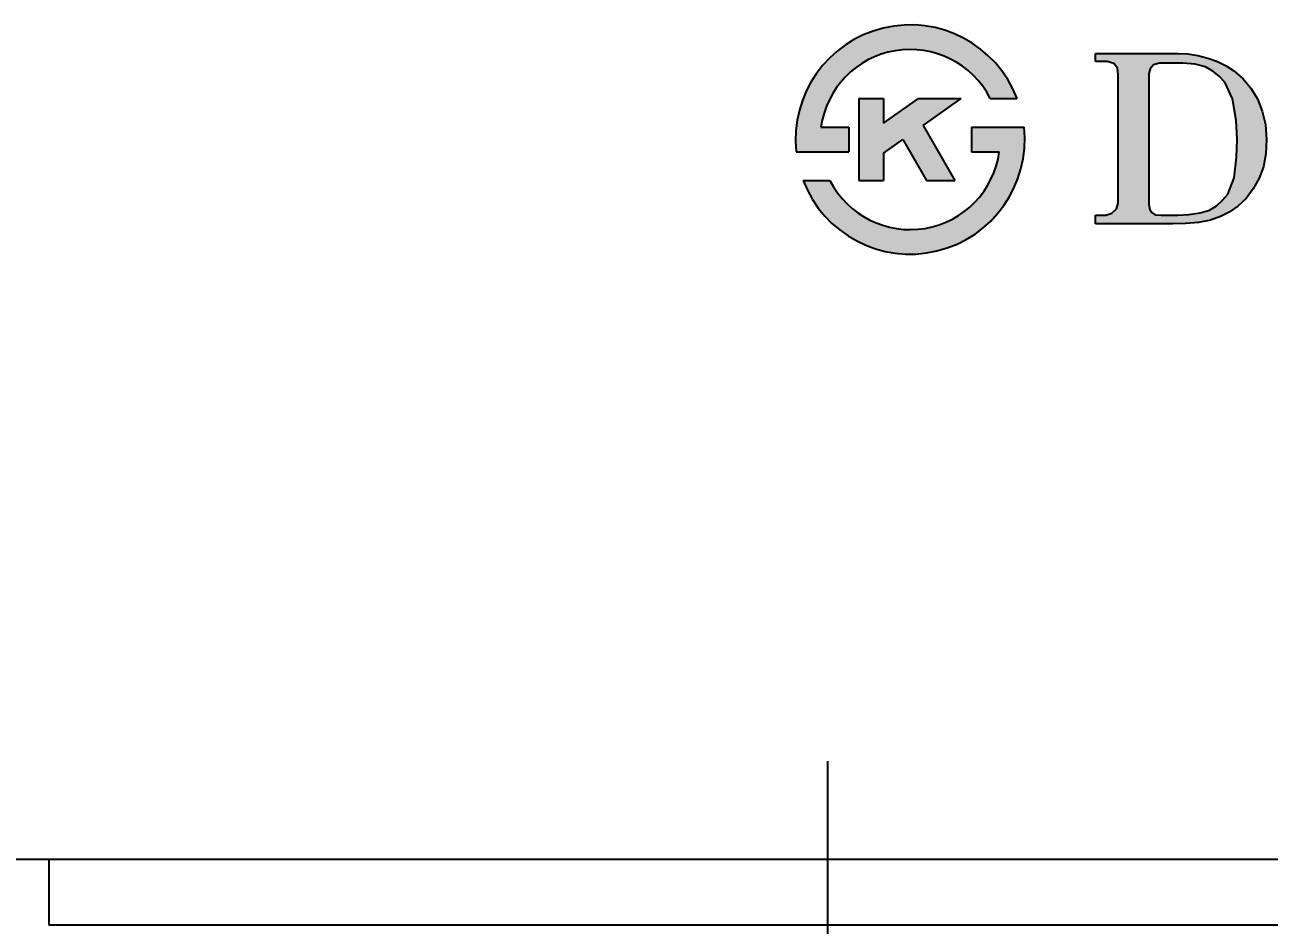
# Model space of a CAD drawing. Extents: x 9131 to 9725, y -7552 to -7132.
# Drawn here: x 9251.83 to 9270.83, y -7409.19 to -7395.45 of the extents above; entities that cross this region are included whole.
import ezdxf

# ---------------------------------------------------------------- set-up
doc = ezdxf.new("R2010")
doc.units = 0
doc.header["$LTSCALE"] = 7
doc.header["$MEASUREMENT"] = 0
doc.linetypes.add('CENTER2', pattern=[1.125, 0.75, -0.125, 0.125, -0.125])
doc.layers.get('0').update_dxf_attribs({"color": 2, "linetype": 'CONTINUOUS'})
doc.layers.get('Defpoints').update_dxf_attribs({"linetype": 'CONTINUOUS'})
doc.layers.add('CL', color=1, linetype='CENTER2')
doc.layers.add('D', color=2, linetype='CONTINUOUS')
doc.styles.add('GHS', font='ROMANS.shx', dxfattribs={"bigfont": 'GHS.shx'})
doc.dimstyles.new('HONG', dxfattribs={"dimscale": 0, "dimtxt": 3.5, "dimasz": 3.5, "dimexe": 2, "dimexo": 1, "dimgap": 1, "dimtad": 1, "dimdec": 4, "dimdsep": 46, "dimtxsty": 'GHS', "dimcen": 3, "dimclrd": 256, "dimclre": 256, "dimclrt": 2, "dimadec": 4, "dimazin": 2, "dimtfac": 1, "dimtdec": 4, "dimtmove": 0, "dimatfit": 2, "dimfxl": 0, "dimtvp": 1, "dimtolj": 1, "dimarcsym": 0})

# ---------------------------------------------------------------- blocks, each defined once
blk = doc.blocks.new('*D8')
at = {"layer": 'D', "lineweight": -2}
for p, q in [((9250.222, -7409.193), (9250.222, -7415.072)), ((9300.166, -7409.193), (9300.166, -7415.072)), ((9250.222, -7413.072), (9231.555, -7413.072)), ((9296.666, -7413.072), (9253.722, -7413.072))]:
    blk.add_line(p, q, dxfattribs=at)
at = {"layer": 'D'}
for points in [[(9253.722, -7412.489), (9253.722, -7413.655), (9250.222, -7413.072)], [(9296.666, -7412.489), (9296.666, -7413.655), (9300.166, -7413.072)]]:
    blk.add_solid(points, dxfattribs=at)
at = {"layer": 'Defpoints', "color": 0}
for p in [(9250.222, -7408.193), (9300.166, -7408.193), (9300.166, -7413.072)]:
    blk.add_point(p, dxfattribs=at)
at = {"layer": 'D', "color": 2, "insert": (9239.139, -7409.405), "char_height": 3.5, "attachment_point": 5, "style": 'GHS'}
blk.add_mtext('\\A1;(%%C50)', dxfattribs=at)

msp = doc.modelspace()

# ---------------------------------------------------------------- hatches: boundary and pattern name
at = {"layer": 'D'}
h = msp.add_hatch(color=256, dxfattribs=at)
h.paths.add_polyline_path([(9267.09103, -7397.01357), (9266.28861, -7397.01357), (9266.28861, -7397.38857), (9266.71326, -7397.38857, -0.73408159), (9264.12636, -7397.82607), (9263.71652, -7397.82607, 0.878721)])
h.paths.add_polyline_path([(9265.60061, -7397.82607), (9266.03362, -7397.82607), (9265.54812, -7396.98516), (9265.9635, -7396.6943), (9265.30961, -7396.69437), (9264.94486, -7396.94978), (9264.94486, -7396.69441), (9264.56986, -7396.69445), (9264.56986, -7397.82607), (9264.94486, -7397.82607), (9264.94486, -7397.40757), (9265.23976, -7397.20107)])
h.paths.add_polyline_path([(9265.9635, -7396.6943), (9266.13236, -7396.57607), (9265.47856, -7396.57607), (9265.30961, -7396.69437)], flags=17)
h.paths.add_polyline_path([(9264.94486, -7396.69441), (9264.94486, -7396.57607), (9264.56986, -7396.57607), (9264.56986, -7396.69445)], flags=17)
h.paths.add_polyline_path([(9264.41361, -7397.38857), (9264.41361, -7397.01357), (9263.98895, -7397.01357, -0.06019991), (9264.07282, -7396.6945), (9263.67601, -7396.69455, 0.10058524), (9263.61118, -7397.38857)])
h.paths.add_polyline_path([(9266.57585, -7396.57607), (9266.98569, -7396.57607, 0.71494442), (9263.67601, -7396.69455), (9264.07282, -7396.6945, -0.64536207)])
h = msp.add_hatch(color=256, dxfattribs=at)
h.paths.add_polyline_path([(9269.36525, -7398.48606), (9269.5556, -7398.48376), (9269.75439, -7398.46975), (9269.93732, -7398.43344), (9270.09034, -7398.37832), (9270.22449, -7398.30992), (9270.35517, -7398.21962), (9270.48152, -7398.09904), (9270.59208, -7397.95272), (9270.68453, -7397.79295), (9270.74967, -7397.61655), (9270.7838, -7397.41711), (9270.79367, -7397.20152), (9270.77704, -7396.97363), (9270.7297, -7396.76654), (9270.70067, -7396.6938), (9270.29585, -7396.69384), (9270.33161, -7396.91053), (9270.34463, -7397.19957), (9270.33732, -7397.47057), (9270.29874, -7397.78471), (9270.20387, -7398.03265), (9270.12464, -7398.12726), (9270.03061, -7398.21133), (9269.92174, -7398.27763), (9269.77903, -7398.32209), (9269.60627, -7398.34702), (9269.43773, -7398.35479), (9269.30503, -7398.35654), (9269.18608, -7398.35779), (9269.09619, -7398.35249), (9269.04253, -7398.31589), (9269.01009, -7398.27134), (9268.9992, -7398.18902), (9268.9992, -7396.69398), (9268.53045, -7396.69403), (9268.53045, -7398.17172), (9268.50348, -7398.25725), (9268.43444, -7398.32765), (9268.34106, -7398.35639), (9268.18055, -7398.35589), (9268.18055, -7398.48606)])
h.paths.add_polyline_path([(9268.9992, -7396.69398), (9268.9992, -7396.19337), (9269.01501, -7396.12328), (9269.06588, -7396.06277), (9269.15787, -7396.03688), (9269.22271, -7396.03554), (9269.28695, -7396.03467), (9269.34335, -7396.03435), (9269.51737, -7396.03697), (9269.70676, -7396.05275), (9269.8628, -7396.09372), (9269.97532, -7396.15688), (9270.0722, -7396.23323), (9270.15949, -7396.32472), (9270.27745, -7396.58234), (9270.29585, -7396.69384), (9270.70067, -7396.6938), (9270.65541, -7396.58038), (9270.55749, -7396.41578), (9270.43743, -7396.27353), (9270.2958, -7396.15336), (9270.17705, -7396.07753), (9270.04535, -7396.01219), (9269.90051, -7395.958), (9269.74799, -7395.91788), (9269.59398, -7395.894), (9269.4384, -7395.88611), (9268.18055, -7395.88611), (9268.18055, -7396.00992), (9268.36182, -7396.01039), (9268.4635, -7396.0386), (9268.51618, -7396.11073), (9268.53045, -7396.21055), (9268.53045, -7396.69403)])

# ---------------------------------------------------------------- linework, layer by layer
at = {"color": 2}
for p, q in [((9268.18055, -7396.00992), (9268.18055, -7395.88611)), ((9268.18055, -7395.88611), (9269.4384, -7395.88611)), ((9269.4384, -7395.88611), (9269.59398, -7395.894)), ((9269.59398, -7395.894), (9269.74799, -7395.91788)), ((9269.74799, -7395.91788), (9269.90051, -7395.958)), ((9269.90051, -7395.958), (9270.04535, -7396.01219)), ((9268.36182, -7396.01039), (9268.18055, -7396.00992)), ((9268.4635, -7396.0386), (9268.36182, -7396.01039)), ((9268.51618, -7396.11073), (9268.4635, -7396.0386)), ((9268.53045, -7396.21055), (9268.51618, -7396.11073)), ((9269.01501, -7396.12328), (9268.9992, -7396.19337)), ((9269.06588, -7396.06277), (9269.01501, -7396.12328)), ((9269.15787, -7396.03688), (9269.06588, -7396.06277)), ((9269.22271, -7396.03554), (9269.15787, -7396.03688)), ((9269.28695, -7396.03467), (9269.22271, -7396.03554)), ((9269.34335, -7396.03435), (9269.28695, -7396.03467)), ((9269.51737, -7396.03697), (9269.34335, -7396.03435)), ((9269.70676, -7396.05275), (9269.51737, -7396.03697)), ((9269.8628, -7396.09372), (9269.70676, -7396.05275)), ((9269.97532, -7396.15688), (9269.8628, -7396.09372)), ((9270.0722, -7396.23323), (9269.97532, -7396.15688)), ((9270.04535, -7396.01219), (9270.17705, -7396.07753)), ((9270.17705, -7396.07753), (9270.2958, -7396.15336)), ((9270.2958, -7396.15336), (9270.43743, -7396.27353)), ((9268.53045, -7398.17172), (9268.53045, -7396.21055)), ((9268.9992, -7396.19337), (9268.9992, -7398.18902)), ((9270.15949, -7396.32472), (9270.0722, -7396.23323)), ((9270.27745, -7396.58234), (9270.15949, -7396.32472)), ((9270.43743, -7396.27353), (9270.55749, -7396.41578)), ((9270.55749, -7396.41578), (9270.65541, -7396.58038)), ((9270.33161, -7396.91053), (9270.27745, -7396.58234)), ((9270.65541, -7396.58038), (9270.7297, -7396.76654)), ((9270.34463, -7397.19957), (9270.33161, -7396.91053)), ((9270.7297, -7396.76654), (9270.77704, -7396.97363)), ((9270.77704, -7396.97363), (9270.79367, -7397.20152)), ((9270.33732, -7397.47057), (9270.34463, -7397.19957)), ((9270.79367, -7397.20152), (9270.7838, -7397.41711)), ((9270.29874, -7397.78471), (9270.33732, -7397.47057)), ((9270.7838, -7397.41711), (9270.74967, -7397.61655)), ((9270.74967, -7397.61655), (9270.68453, -7397.79295)), ((9270.20387, -7398.03265), (9270.29874, -7397.78471)), ((9270.68453, -7397.79295), (9270.59208, -7397.95272)), ((9270.12464, -7398.12726), (9270.20387, -7398.03265)), ((9270.59208, -7397.95272), (9270.48152, -7398.09904)), ((9268.43444, -7398.32765), (9268.50348, -7398.25725)), ((9268.50348, -7398.25725), (9268.53045, -7398.17172)), ((9268.9992, -7398.18902), (9269.01009, -7398.27134)), ((9269.01009, -7398.27134), (9269.04253, -7398.31589)), ((9269.92174, -7398.27763), (9270.03061, -7398.21133)), ((9270.03061, -7398.21133), (9270.12464, -7398.12726)), ((9270.35517, -7398.21962), (9270.22449, -7398.30992)), ((9270.48152, -7398.09904), (9270.35517, -7398.21962)), ((9268.18055, -7398.35589), (9268.34106, -7398.35639)), ((9268.18055, -7398.48603), (9268.18055, -7398.35589)), ((9268.34106, -7398.35639), (9268.43444, -7398.32765)), ((9269.04253, -7398.31589), (9269.09619, -7398.35249)), ((9269.09619, -7398.35249), (9269.18608, -7398.35779)), ((9269.18608, -7398.35779), (9269.30503, -7398.35654)), ((9269.30503, -7398.35654), (9269.43773, -7398.35479)), ((9269.43773, -7398.35479), (9269.60627, -7398.34702)), ((9269.60627, -7398.34702), (9269.77903, -7398.32209)), ((9269.93732, -7398.43344), (9269.75439, -7398.46975)), ((9269.77903, -7398.32209), (9269.92174, -7398.27763)), ((9270.09034, -7398.37832), (9269.93732, -7398.43344)), ((9270.22449, -7398.30992), (9270.09034, -7398.37832)), ((9269.36525, -7398.48606), (9268.18055, -7398.48606)), ((9269.5556, -7398.48376), (9269.36525, -7398.48606)), ((9269.75439, -7398.46975), (9269.5556, -7398.48376))]:
    msp.add_line(p, q, dxfattribs=at)
for p, q in [((9264.56986, -7396.57607), (9264.94486, -7396.57607)), ((9264.56986, -7396.57607), (9264.56986, -7397.82607)), ((9264.94486, -7396.94978), (9265.47856, -7396.57607)), ((9264.94486, -7396.57607), (9264.94486, -7396.94978)), ((9265.47856, -7396.57607), (9266.13236, -7396.57607)), ((9265.54812, -7396.98516), (9266.13236, -7396.57607)), ((9266.57585, -7396.57607), (9266.98569, -7396.57607)), ((9263.98895, -7397.01357), (9264.41361, -7397.01357)), ((9264.41361, -7397.01357), (9264.41361, -7397.38857)), ((9265.54812, -7396.98516), (9266.03362, -7397.82607)), ((9266.28861, -7397.01357), (9267.09103, -7397.01357)), ((9266.28861, -7397.01357), (9266.28861, -7397.38857)), ((9264.94486, -7397.40757), (9265.23976, -7397.20107)), ((9265.23976, -7397.20107), (9265.60061, -7397.82607)), ((9263.61118, -7397.38857), (9264.41361, -7397.38857)), ((9264.94486, -7397.40757), (9264.94486, -7397.82607)), ((9266.28861, -7397.38857), (9266.71326, -7397.38857)), ((9263.71652, -7397.82607), (9264.12636, -7397.82607)), ((9264.56986, -7397.82607), (9264.94486, -7397.82607)), ((9265.60061, -7397.82607), (9266.03362, -7397.82607))]:
    msp.add_line(p, q)
at = {"color": 7, "linetype": 'Continuous'}
for p, q in [((9300.16618, -7408.19333), (9250.22191, -7408.19333)), ((9252.19405, -7408.19333), (9252.19405, -7409.19333)), ((9298.19405, -7409.19333), (9252.19405, -7409.19333))]:
    msp.add_line(p, q, dxfattribs=at)
for radius, start, end in [(1.75, 20.924832, 186.15064), (1.375, 27.035692, 172.16252), (1.75, 200.924832, 6.15064), (1.375, 207.035692, 352.16252)]:
    msp.add_arc((9265.35111, -7397.20107), radius, start, end)
at = {"layer": 'CL'}
msp.add_line((9264.08918, -7406.69374), (9264.08918, -7471.31322), dxfattribs=at)

# ---------------------------------------------------------------- dimensions: what is measured, and where the dimension line sits
at = {"layer": 'D'}
dim = msp.add_linear_dim(base=(9300.16621, -7413.07196), p1=(9250.22189, -7408.19333), p2=(9300.16621, -7408.19333), text='(%%C50)', dimstyle='HONG', override={"dimscale": 1}, dxfattribs=at)
dim.commit()
dim.dimension.update_dxf_attribs({"geometry": '*D8', "text_midpoint": (9239.13856, -7413.07196), "dimtype": 128})

doc.saveas('drawing.dxf')
